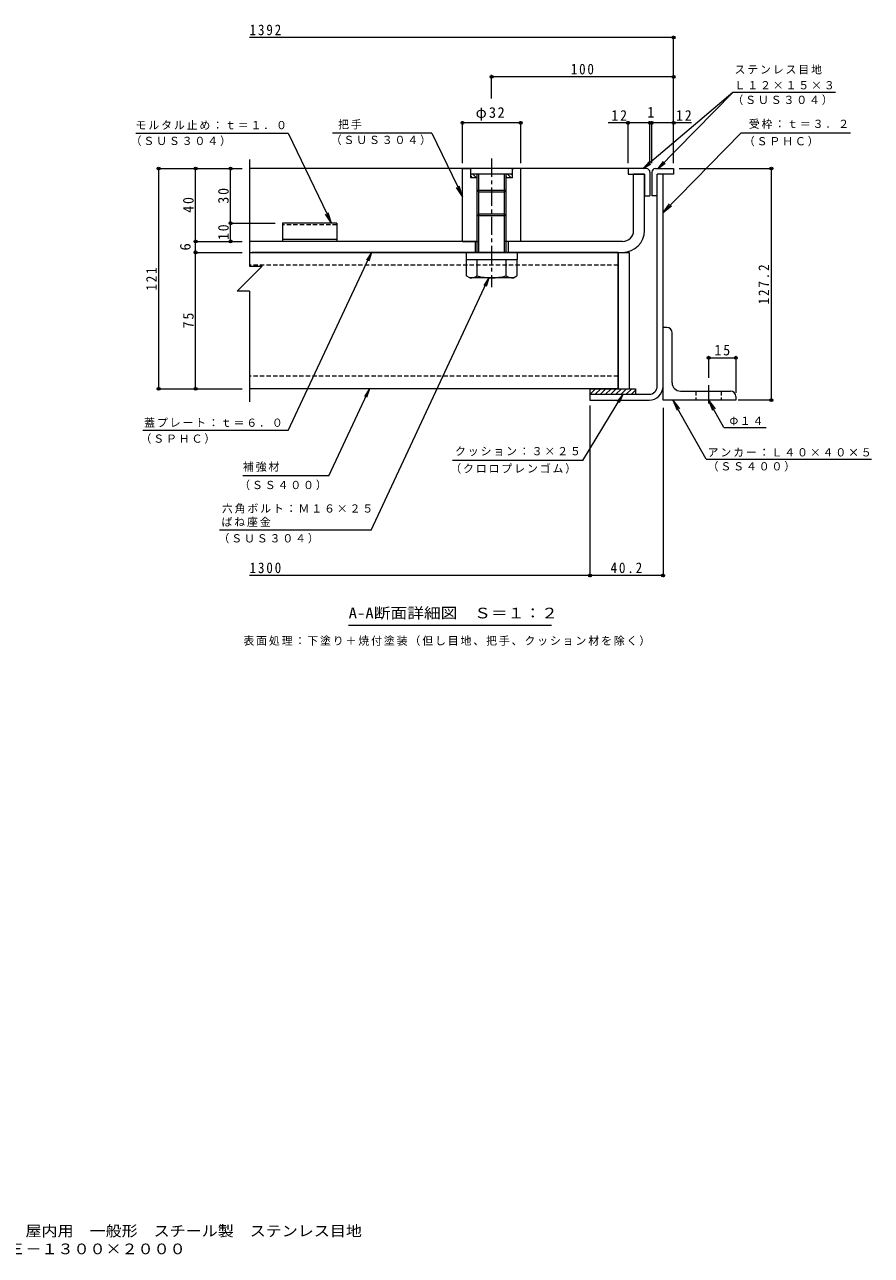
# Model space of a CAD drawing. Units: millimetres on the paper, enlarged 10 times, with parts at other scales. Extents: x -2570 to 2484, y -1962 to 1552.
# Drawn here: x 158 to 2484, y -1962 to 1419 of the extents above; entities that cross this region are included whole.
import ezdxf
from ezdxf.enums import TextEntityAlignment as Align

# ---------------------------------------------------------------- set-up
doc = ezdxf.new("R2010")
doc.units = ezdxf.units.MM
doc.header["$LTSCALE"] = 10
doc.header["$PDMODE"] = 32
doc.header["$PDSIZE"] = 8
doc.linetypes.add('CHAIN1', pattern=[8, 5, -1, 1, -1])
doc.linetypes.add('DASHED1', pattern=[1.8, 1.2, -0.6])
for name, color, linetype, lineweight in [('D-1', 2, 'Continuous', 9), ('D-2', 3, 'Continuous', 9), ('D-3', 4, 'Continuous', 9), ('D-4', 7, 'Continuous', 9), ('D-5', 7, 'Continuous', 9), ('D-6', 6, 'Continuous', 9), ('D-7', 4, 'CHAIN1', 9), ('D-8', 5, 'Continuous', 5), ('D-9', 134, 'Continuous', 5), ('D-C', 2, 'Continuous', 9), ('D-E', 3, 'Continuous', 9), ('D-F', 7, 'Continuous', 9), ('F-5_F-5ﾚｲﾔ', 7, 'Continuous', 9)]:
    doc.layers.add(name, color=color, linetype=linetype, lineweight=lineweight)
doc.styles.add('ＭＳ ゴシック', font='')
doc.styles.get('ＭＳ ゴシック').set_extended_font_data('MS Gothic')

msp = doc.modelspace()

# ---------------------------------------------------------------- linework, layer by layer
at = {"layer": 'D-1'}
for p, q in [((1895.65, 425.57), (1895.65, 1008.07)), ((1911.65, 425.57), (1911.65, 1008.07)), ((1710.65, 403.07), (1873.15, 403.07))]:
    msp.add_line(p, q, dxfattribs=at)
msp.add_lwpolyline([(1710.65, 403.07), (1710.65, 387.07), (1873.15, 387.07)], dxfattribs=at)
for radius in [22.5, 38.5]:
    msp.add_arc((1873.15, 425.57), radius, 270, 0, dxfattribs=at)
at = {"layer": 'D-2'}
for p, q in [((1830.65, 853.07), (1830.65, 1008.07)), ((1400.65, 823.07), (775.65, 823.07)), ((1395.65, 823.07), (1395.65, 793.07)), ((1800.65, 823.07), (1480.65, 823.07)), ((1485.65, 823.07), (1485.65, 793.07)), ((775.65, 793.07), (1800.65, 793.07))]:
    msp.add_line(p, q, dxfattribs=at)
msp.add_lwpolyline([(1860.65, 853.07), (1860.65, 1008.07), (1830.65, 1008.07)], dxfattribs=at)
for radius in [60, 30]:
    msp.add_arc((1800.65, 853.07), radius, 270, 0, dxfattribs=at)
at = {"layer": 'D-3'}
for p, q in [((1815.65, 1023.07), (775.65, 1023.07)), ((1815.65, 1023.07), (1815.65, 1008.07)), ((1865.65, 1023.07), (1815.65, 1023.07)), ((1890.65, 1023.07), (1940.65, 1023.07)), ((1940.65, 1023.07), (1940.65, 1008.07)), ((1815.65, 1008.07), (1860.65, 1008.07)), ((1860.65, 1008.07), (1860.65, 948.07)), ((1875.65, 1013.07), (1875.65, 948.07)), ((1880.65, 1013.07), (1880.65, 948.07)), ((1895.65, 948.07), (1895.65, 1008.07)), ((1940.65, 1008.07), (1895.65, 1008.07)), ((1860.65, 948.07), (1875.65, 948.07)), ((1895.65, 948.07), (1880.65, 948.07)), ((1015.65, 873.07), (1015.65, 823.07)), ((1015.65, 828.07), (865.65, 828.07)), ((1015.65, 823.07), (865.65, 823.07))]:
    msp.add_line(p, q, dxfattribs=at)
at = {"layer": 'D-3', "linetype": 'DASHED1'}
msp.add_line((1015.65, 868.74), (865.65, 868.74), dxfattribs=at)
at = {"layer": 'D-3'}
msp.add_lwpolyline([(1015.65, 873.07), (865.65, 873.07), (865.65, 823.07)], dxfattribs=at)
for centre, start, end in [((1865.65, 1013.07), 0, 90), ((1890.65, 1013.07), 90, 180)]:
    msp.add_arc(centre, 10, start, end, dxfattribs=at)
at = {"layer": 'D-4'}
msp.add_line((1605.32, -231.78), (1047.82, -231.78), dxfattribs=at)
at = {"layer": 'D-5'}
for p, q in [((2103.52, 1232.48), (1856.86, 1023.07)), ((2103.52, 1232.48), (1897.78, 1023.07)), ((2384.97, 1232.48), (2103.52, 1232.48)), ((462.73, 1120.86), (881.66, 1120.86)), ((881.66, 1120.86), (1000.92, 873.07)), ((1276.6, 1120.86), (1003.35, 1120.86)), ((2125.17, 1119.97), (1911.65, 902.64)), ((2426.74, 1119.97), (2125.17, 1119.97)), ((1856.86, 1023.07), (1873.65, 1041.6)), ((1856.86, 1023.07), (1877.87, 1036.62)), ((1897.78, 1023.07), (1912.82, 1043.04)), ((1897.78, 1023.07), (1917.48, 1038.46)), ((1360.65, 946.22), (1344.22, 971.33)), ((1911.65, 902.64), (1929.7, 926.6)), ((1911.65, 902.64), (1935.29, 921.11)), ((1000.92, 873.07), (984.49, 898.17)), ((1000.92, 873.07), (991.55, 901.57)), ((882.05, 303.25), (1110.46, 793.07)), ((1110.46, 793.07), (1097.03, 771.98)), ((1110.46, 793.07), (1102.94, 769.23)), ((1109.88, 30.29), (1432.93, 723.07)), ((1432.93, 723.07), (1419.5, 701.98)), ((1432.93, 723.07), (1425.41, 699.23)), ((1104.83, 418.07), (1097.31, 394.23)), ((1801.16, 402.56), (1785.5, 383.07)), ((1938.93, 387.07), (1956.97, 363.1)), ((1938.93, 387.07), (1950.15, 359.25)), ((2030.24, 225.39), (1938.93, 387.07)), ((2036.65, 387.07), (2047.87, 359.25)), ((2036.65, 387.07), (2054.69, 363.1)), ((2078.98, 312.12), (2036.65, 387.07)), ((2078.98, 312.12), (2195.12, 312.12)), ((882.05, 303.25), (482.39, 303.25)), ((1691.19, 221.64), (1333.05, 221.64)), ((2030.24, 225.39), (2484.03, 225.39)), ((993.29, 178.86), (757.27, 178.86)), ((1109.88, 30.29), (692.9, 30.29))]:
    msp.add_line(p, q, dxfattribs=at)
for points in [[(1276.6, 1120.86), (1360.65, 946.22), (1351.28, 974.72)], [(993.29, 178.86), (1104.83, 418.07), (1091.4, 396.98)], [(1691.19, 221.64), (1801.16, 402.56), (1791.07, 379.68)]]:
    msp.add_lwpolyline(points, dxfattribs=at)
at = {"layer": 'D-6'}
for p, q in [((1710.65, 416.46), (1712.26, 418.07)), ((1710.65, 418.07), (1835.65, 418.07)), ((1710.65, 418.07), (1710.65, 403.07)), ((1711.4, 403.07), (1726.4, 418.07)), ((1725.54, 403.07), (1740.54, 418.07)), ((1739.69, 403.07), (1754.69, 418.07)), ((1753.83, 403.07), (1768.83, 418.07)), ((1767.97, 403.07), (1782.97, 418.07)), ((1782.11, 403.07), (1797.11, 418.07)), ((1796.26, 403.07), (1811.26, 418.07)), ((1810.4, 403.07), (1825.4, 418.07)), ((1824.54, 403.07), (1835.65, 414.18)), ((1835.65, 418.07), (1835.65, 403.07))]:
    msp.add_line(p, q, dxfattribs=at)
at = {"layer": 'D-7'}
msp.add_line((2036.65, 428.12), (2036.65, 369.65), dxfattribs=at)
at = {"layer": 'D-8'}
for p, q in [((1788.15, 793.07), (1818.15, 793.07)), ((1788.15, 793.07), (1788.15, 418.07)), ((1818.15, 793.07), (1818.15, 418.07)), ((1788.15, 418.07), (1818.15, 418.07))]:
    msp.add_line(p, q, dxfattribs=at)
at = {"layer": 'D-9'}
for p, q in [((1788.15, 793.07), (782.5, 793.07)), ((1788.15, 418.07), (1788.15, 793.07)), ((1371.15, 773.07), (1371.15, 728.7)), ((1400.65, 728.55), (1400.65, 773.07)), ((1480.65, 728.55), (1480.65, 773.07)), ((1510.15, 773.07), (1510.15, 728.55)), ((1380.69, 723.19), (1371.15, 728.7)), ((1500.65, 723.07), (1380.9, 723.07)), ((1500.65, 723.07), (1510.15, 728.55)), ((1788.15, 418.07), (775.65, 418.07))]:
    msp.add_line(p, q, dxfattribs=at)
at = {"layer": 'D-9', "linetype": 'DASHED1'}
for p, q in [((1788.15, 758.07), (775.65, 758.07)), ((1788.15, 453.07), (775.65, 453.07))]:
    msp.add_line(p, q, dxfattribs=at)
at = {"layer": 'D-9'}
for centre, radius, start, end in [((1381.94, 757.58), 34.53, 267.86055, 302.81094), ((1440.65, 871.67), 148.6, 254.38446, 285.61554), ((1499.36, 757.58), 34.53, 237.18906, 272.13945)]:
    msp.add_arc(centre, radius, start, end, dxfattribs=at)
at = {"layer": 'D-C', "linetype": 'CHAIN1'}
msp.add_line((1440.65, 1050.75), (1440.65, 697.44), dxfattribs=at)
at = {"layer": 'D-C'}
for p, q in [((1360.65, 823.07), (1360.65, 1023.07)), ((1360.65, 1023.07), (1380.65, 1023.07)), ((1383.15, 1020.57), (1380.65, 1023.07)), ((1383.15, 998.07), (1383.15, 1023.07)), ((1498.15, 1023.07), (1383.15, 1023.07)), ((1498.15, 998.07), (1498.15, 1023.07)), ((1500.65, 1023.07), (1498.15, 1020.57)), ((1498.15, 1008.07), (1383.15, 1008.07)), ((1388.05, 998.07), (1383.15, 1002.97)), ((1400.65, 998.07), (1383.15, 998.07)), ((1398.66, 998.07), (1388.66, 1008.07)), ((1400.65, 1006.68), (1399.26, 1008.07)), ((1400.65, 793.07), (1400.65, 1008.07)), ((1405.65, 793.07), (1405.65, 1008.07)), ((1475.65, 793.07), (1475.65, 1008.07)), ((1480.65, 981.85), (1480.65, 1008.07)), ((1483.51, 998.07), (1480.65, 1000.93)), ((1498.15, 998.07), (1480.65, 998.07)), ((1480.65, 793.07), (1480.65, 981.85)), ((1494.12, 998.07), (1484.12, 1008.07)), ((1498.15, 1004.64), (1494.72, 1008.07)), ((1480.65, 963.07), (1400.65, 963.07)), ((1405.65, 958.07), (1400.65, 963.07)), ((1475.65, 958.07), (1405.65, 958.07)), ((1480.65, 963.34), (1475.65, 958.07)), ((1405.65, 898.07), (1400.65, 893.07)), ((1480.65, 893.07), (1400.65, 893.07)), ((1475.65, 898.07), (1405.65, 898.07)), ((1480.65, 893.07), (1475.65, 898.07)), ((1360.65, 823.07), (1405.65, 823.07)), ((1520.65, 823.07), (1475.65, 823.07))]:
    msp.add_line(p, q, dxfattribs=at)
at = {"layer": 'D-C', "color": 134, "lineweight": 5}
for p, q in [((1370.65, 793.07), (1370.65, 773.07)), ((1370.65, 793.07), (1510.65, 793.07)), ((1510.65, 793.07), (1510.65, 773.07)), ((1370.65, 773.07), (1510.65, 773.07))]:
    msp.add_line(p, q, dxfattribs=at)
at = {"layer": 'D-C'}
msp.add_lwpolyline([(1520.65, 823.07), (1520.65, 1023.07), (1500.65, 1023.07)], dxfattribs=at)
at = {"layer": 'D-E'}
for p, q in [((1921.65, 587.07), (1911.65, 587.07)), ((1911.65, 387.07), (1911.65, 587.07)), ((1936.65, 434.57), (1936.65, 572.07)), ((1959.15, 412.07), (2096.65, 412.07)), ((2111.65, 387.07), (1911.65, 387.07)), ((2111.65, 397.07), (2111.65, 387.07))]:
    msp.add_line(p, q, dxfattribs=at)
at = {"layer": 'D-E', "linetype": 'DASHED1'}
for p, q in [((2001.65, 412.07), (2001.65, 387.07)), ((2071.65, 412.07), (2071.65, 387.07))]:
    msp.add_line(p, q, dxfattribs=at)
at = {"layer": 'D-E'}
for centre, radius, start, end in [((1921.65, 572.07), 15, 0, 90), ((1959.15, 434.57), 22.5, 180, 270), ((2096.65, 397.07), 15, 0, 90)]:
    msp.add_arc(centre, radius, start, end, dxfattribs=at)
at = {"layer": 'D-F'}
for p, q in [((1940.65, 1038.07), (1940.65, 1388.09)), ((1940.65, 1383.09), (775.65, 1383.09)), ((1440.65, 1215.36), (1440.65, 1280.27)), ((1940.65, 1275.27), (1440.65, 1275.27)), ((1940.65, 1275.09), (1940.65, 1270.27)), ((1360.65, 1038.07), (1360.65, 1153.64)), ((1520.65, 1038.07), (1520.65, 1153.64)), ((1815.65, 1038.07), (1815.65, 1153.64)), ((1875.65, 1038.07), (1875.65, 1153.64)), ((1880.65, 1038.07), (1880.65, 1153.64)), ((1520.65, 1148.64), (1360.65, 1148.64)), ((1875.65, 1148.64), (1761.04, 1148.64)), ((1880.65, 1148.64), (1875.65, 1148.64)), ((1989.9, 1148.64), (1880.65, 1148.64)), ((775.65, 1048.51), (775.65, 754.98)), ((522.58, 1023.07), (755.65, 1023.07)), ((525.58, 1023.07), (525.58, 418.07)), ((627.26, 823.07), (627.26, 1023.07)), ((723.62, 873.07), (723.62, 1023.07)), ((1955.65, 1023.07), (2214.34, 1023.07)), ((2209.34, 387.07), (2209.34, 1023.07)), ((720.62, 873.07), (845.65, 873.07)), ((723.62, 823.07), (723.62, 873.07)), ((624.26, 823.07), (755.65, 823.07)), ((627.26, 793.07), (627.26, 823.07)), ((624.26, 793.07), (755.65, 793.07)), ((627.26, 418.07), (627.26, 793.07)), ((810.06, 754.98), (741.24, 686.16)), ((775.65, 754.98), (810.06, 754.98)), ((775.65, 686.16), (741.24, 686.16)), ((775.65, 686.16), (775.65, 382.65)), ((2036.65, 506.56), (2036.65, 448.12)), ((2036.65, 503.56), (2111.65, 503.56)), ((2111.65, 506.56), (2111.65, 407.07)), ((522.58, 418.07), (755.65, 418.07)), ((1710.65, 372.07), (1710.65, -99.41)), ((2214.34, 387.07), (2117.67, 387.07)), ((1911.65, 365.69), (1911.65, -99.41)), ((1710.65, -94.41), (775.65, -94.41)), ((1911.65, -94.41), (1710.65, -94.41))]:
    msp.add_line(p, q, dxfattribs=at)
for p in [(1940.65, 1383.09), (1440.65, 1275.27), (1940.65, 1275.27), (1360.65, 1148.64), (1520.65, 1148.64), (1815.65, 1148.64), (1875.65, 1148.64), (1880.65, 1148.64), (1940.65, 1148.64), (525.58, 1023.07), (627.26, 1023.07), (723.62, 1023.07), (2209.34, 1023.07), (723.62, 873.07), (627.26, 823.07), (723.62, 823.07), (627.26, 793.07), (2036.65, 503.56), (2111.65, 503.56), (525.58, 418.07), (627.26, 418.07), (2209.34, 387.07), (1710.65, -94.41), (1911.65, -94.41)]:
    msp.add_point(p, dxfattribs=at)

# ---------------------------------------------------------------- texts
at = {"layer": 'D-4', "color": 2, "style": 'ＭＳ ゴシック', "width": 1.15}
msp.add_text('A-A断面詳細図\u3000Ｓ＝１：２', height=29.33, dxfattribs=at).set_placement((1047.82, -221.15), align=Align.BOTTOM_LEFT)
at = {"layer": 'D-4', "insert": (758.61, -287.91), "char_height": 21.99, "attachment_point": 7, "style": 'ＭＳ ゴシック'}
msp.add_mtext('\\T1.17;表面処理：下塗り＋焼付塗装（但し目地、把手、クッション材を除く）', dxfattribs=at)
at = {"layer": 'D-5', "char_height": 21.99, "attachment_point": 7, "style": 'ＭＳ ゴシック'}
for s, insert in [('\\T1.17;ステンレス目地', (2107.85, 1281.8)), ('\\T1.17;Ｌ１２×１５×３', (2107.85, 1240.47)), ('\\T1.17;（ＳＵＳ３０４）', (2102.1, 1197.63)), ('\\T1.17;モルタル止め：ｔ＝１．０', (462.33, 1129.87)), ('\\T1.17;把手', (1018.85, 1130.7)), ('\\T1.17;受枠：ｔ＝３．２', (2147.12, 1132.29)), ('\\T1.17;（ＳＵＳ３０４）', (998.41, 1087.63)), ('\\T1.17;（ＳＵＳ３０４）', (448.77, 1084.96)), ('\\T1.17;（ＳＰＨＣ）', (2133.51, 1084.13)), ('\\T1.17;蓋プレート：ｔ＝６．０', (485.9, 312.49)), ('\\T1.17;Φ１４', (2094.18, 318.08)), ('\\T1.17;（ＳＰＨＣ）', (475.85, 267.13)), ('\\T1.17;クッション：３×２５', (1340.02, 233.36)), ('\\T1.17;アンカー：Ｌ４０×４０×５', (2034.03, 231.35)), ('\\T1.17;補強材', (757.27, 190.34)), ('\\T1.17;（クロロプレンゴム）', (1327.06, 185.08)), ('\\T1.17;（ＳＳ４００）', (2034.03, 191.11)), ('\\T1.17;（ＳＳ４００）', (747.07, 139.82)), ('\\T1.17;六角ボルト：Ｍ１６×２５', (699.43, 75.64)), ('\\T1.17;ばね座金', (698.38, 38.92)), ('\\T1.17;（ＳＵＳ３０４）', (690.12, -6.64))]:
    msp.add_mtext(s, dxfattribs=dict(at, insert=insert))
at = {"layer": 'D-F', "color": 2, "style": 'ＭＳ ゴシック'}
msp.add_text('1', height=29.33, dxfattribs=at).set_placement((1868.15, 1154.64), align=Align.BOTTOM_LEFT)
msp.add_text('6', height=29.33, rotation=90, dxfattribs=at).set_placement((622.26, 798.07), align=Align.BOTTOM_LEFT)
at = {"layer": 'D-F', "color": 2, "char_height": 29.33, "attachment_point": 7, "style": 'ＭＳ ゴシック'}
for s, insert in [('\\T1.28;\\W0.9;1392', (775.65, 1389.09)), ('\\T1.27;\\W0.9;100', (1658.15, 1281.27)), ('\\T1.19;φ32', (1396.9, 1154.64)), ('\\T1.27;\\W0.95;12', (1769.68, 1154.64)), ('\\T1.27;\\W0.95;12', (1947.3, 1154.64)), ('\\T1.27;\\W0.95;15', (2052.9, 509.56)), ('\\T1.28;\\W0.9;1300', (775.65, -88.41)), ('\\T1.28;\\W0.9;40.2', (1767.4, -88.41))]:
    msp.add_mtext(s, dxfattribs=dict(at, insert=insert))
at = {"layer": 'D-F', "color": 2, "char_height": 29.33, "attachment_point": 7, "rotation": 90, "style": 'ＭＳ ゴシック'}
for s, insert in [('\\T1.27;\\W0.95;30', (718.62, 926.82)), ('\\T1.27;\\W0.95;40', (622.26, 901.82)), ('\\T1.27;\\W0.95;10', (718.62, 826.82)), ('\\T1.27;\\W0.9;121', (520.58, 688.07)), ('\\T1.28;\\W0.9;127.2', (2203.34, 650.07)), ('\\T1.27;\\W0.95;75', (622.26, 584.32))]:
    msp.add_mtext(s, dxfattribs=dict(at, insert=insert))
at = {"layer": 'F-5_F-5ﾚｲﾔ', "color": 2, "style": 'ＭＳ ゴシック', "width": 1.1}
for s, p in [('充填用（充填深さ：３０ｍｍ）\u3000屋内用\u3000一般形\u3000スチール製\u3000ステンレス目地', (-500.11, -1918.5)), ('大口径マシンハッチ\u3000Ｓ－１４Ｅ－１３００×２０００', (-500.11, -1967.71))]:
    msp.add_text(s, height=29.33, dxfattribs=at).set_placement(p, align=Align.BOTTOM_LEFT)

doc.saveas('drawing.dxf')
